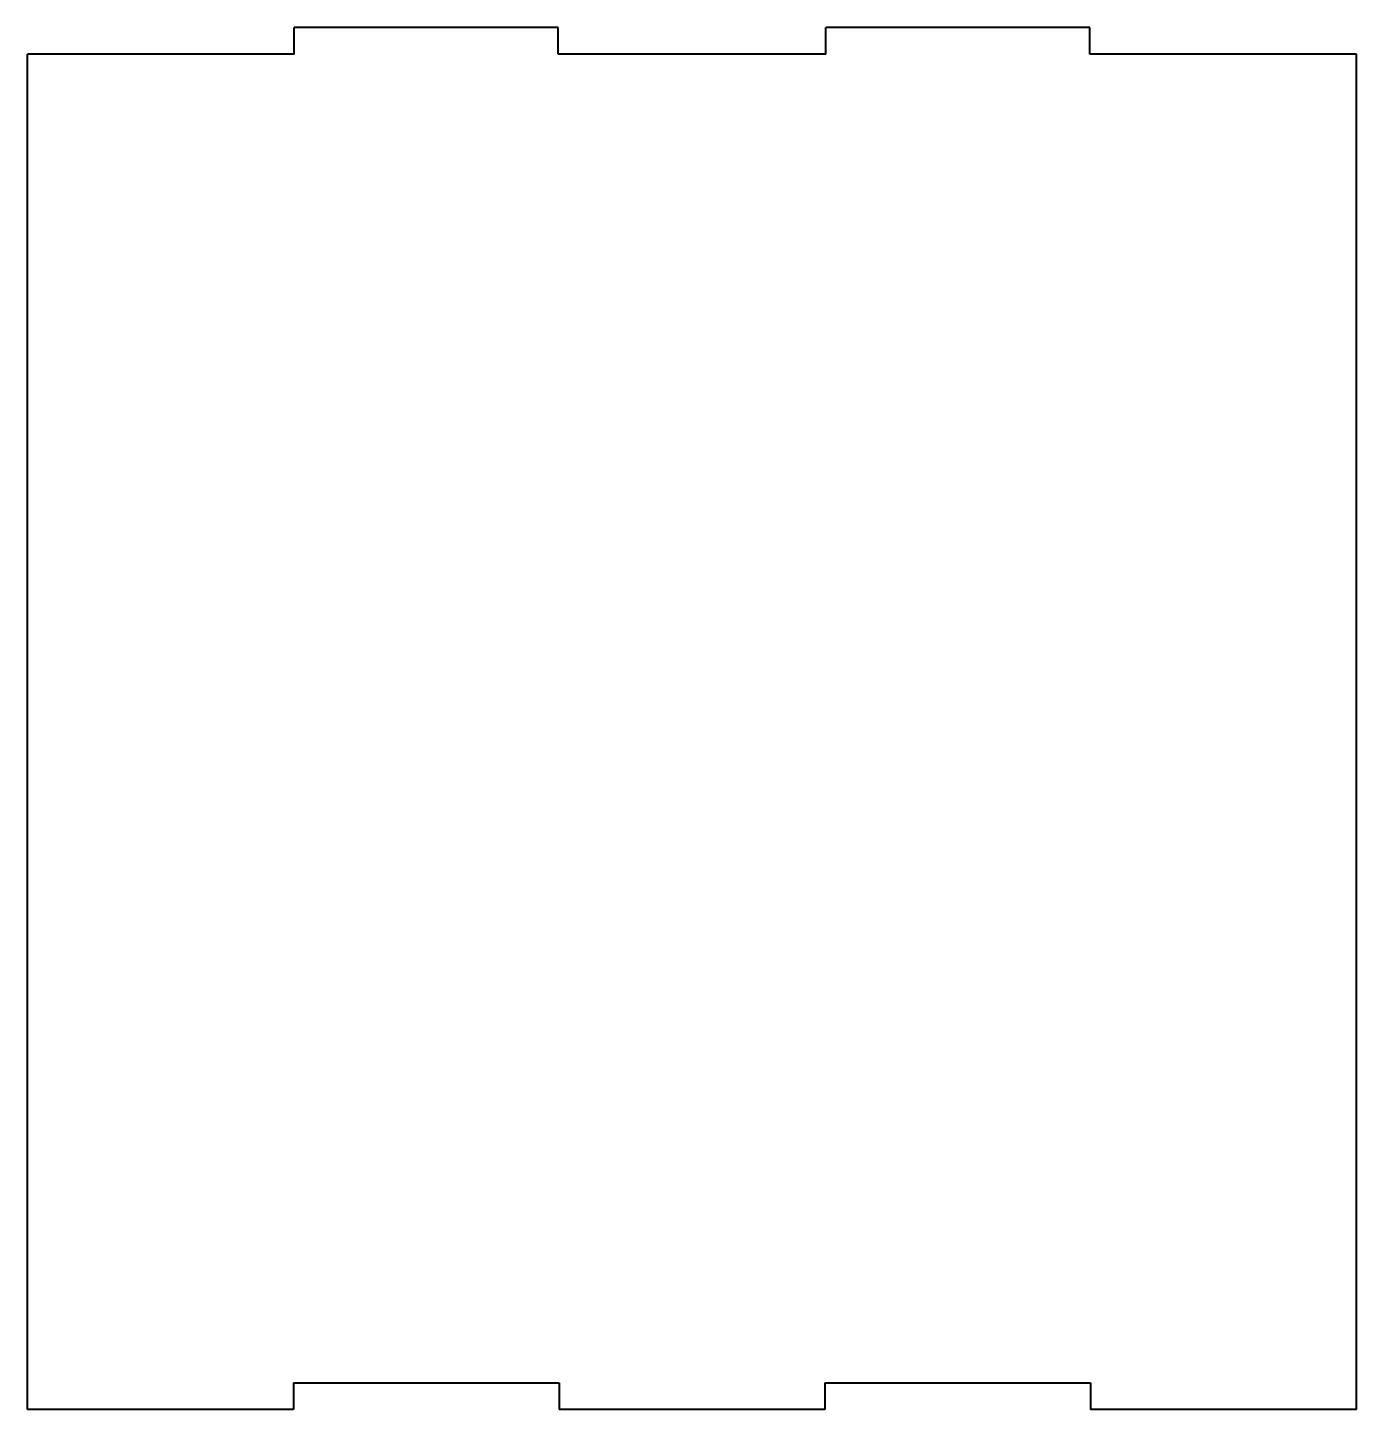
# Model space of a CAD drawing. Header units: inches. Extents: x -27.35 to -21.44, y 10.73 to 16.87.
import ezdxf

# ---------------------------------------------------------------- set-up
doc = ezdxf.new("R2010")
doc.units = ezdxf.units.IN
doc.header["$MEASUREMENT"] = 0
doc.layers.add('Visible', color=7, linetype='Continuous', lineweight=40)

msp = doc.modelspace()

# ---------------------------------------------------------------- linework, layer by layer
at = {"layer": 'Visible'}
for p, q in [((-24.9902, 16.874), (-26.1634, 16.874)), ((-26.1634, 16.7559), (-26.1634, 16.874)), ((-24.9902, 16.7559), (-24.9902, 16.874)), ((-22.628, 16.874), (-23.8012, 16.874)), ((-23.8012, 16.7559), (-23.8012, 16.874)), ((-22.628, 16.7559), (-22.628, 16.874)), ((-26.1634, 16.7559), (-27.3484, 16.7559)), ((-27.3484, 10.7323), (-27.3484, 16.7559)), ((-23.8012, 16.7559), (-24.9902, 16.7559)), ((-21.4429, 16.7559), (-22.628, 16.7559)), ((-21.4429, 10.7323), (-21.4429, 16.7559)), ((-26.1673, 10.8504), (-26.1673, 10.7323)), ((-26.1673, 10.8504), (-24.9862, 10.8504)), ((-24.9862, 10.8504), (-24.9862, 10.7323)), ((-23.8051, 10.8504), (-23.8051, 10.7323)), ((-23.8051, 10.8504), (-22.624, 10.8504)), ((-22.624, 10.8504), (-22.624, 10.7323)), ((-26.1673, 10.7323), (-27.3484, 10.7323)), ((-23.8051, 10.7323), (-24.9862, 10.7323)), ((-21.4429, 10.7323), (-22.624, 10.7323))]:
    msp.add_line(p, q, dxfattribs=at)

doc.saveas('drawing.dxf')
